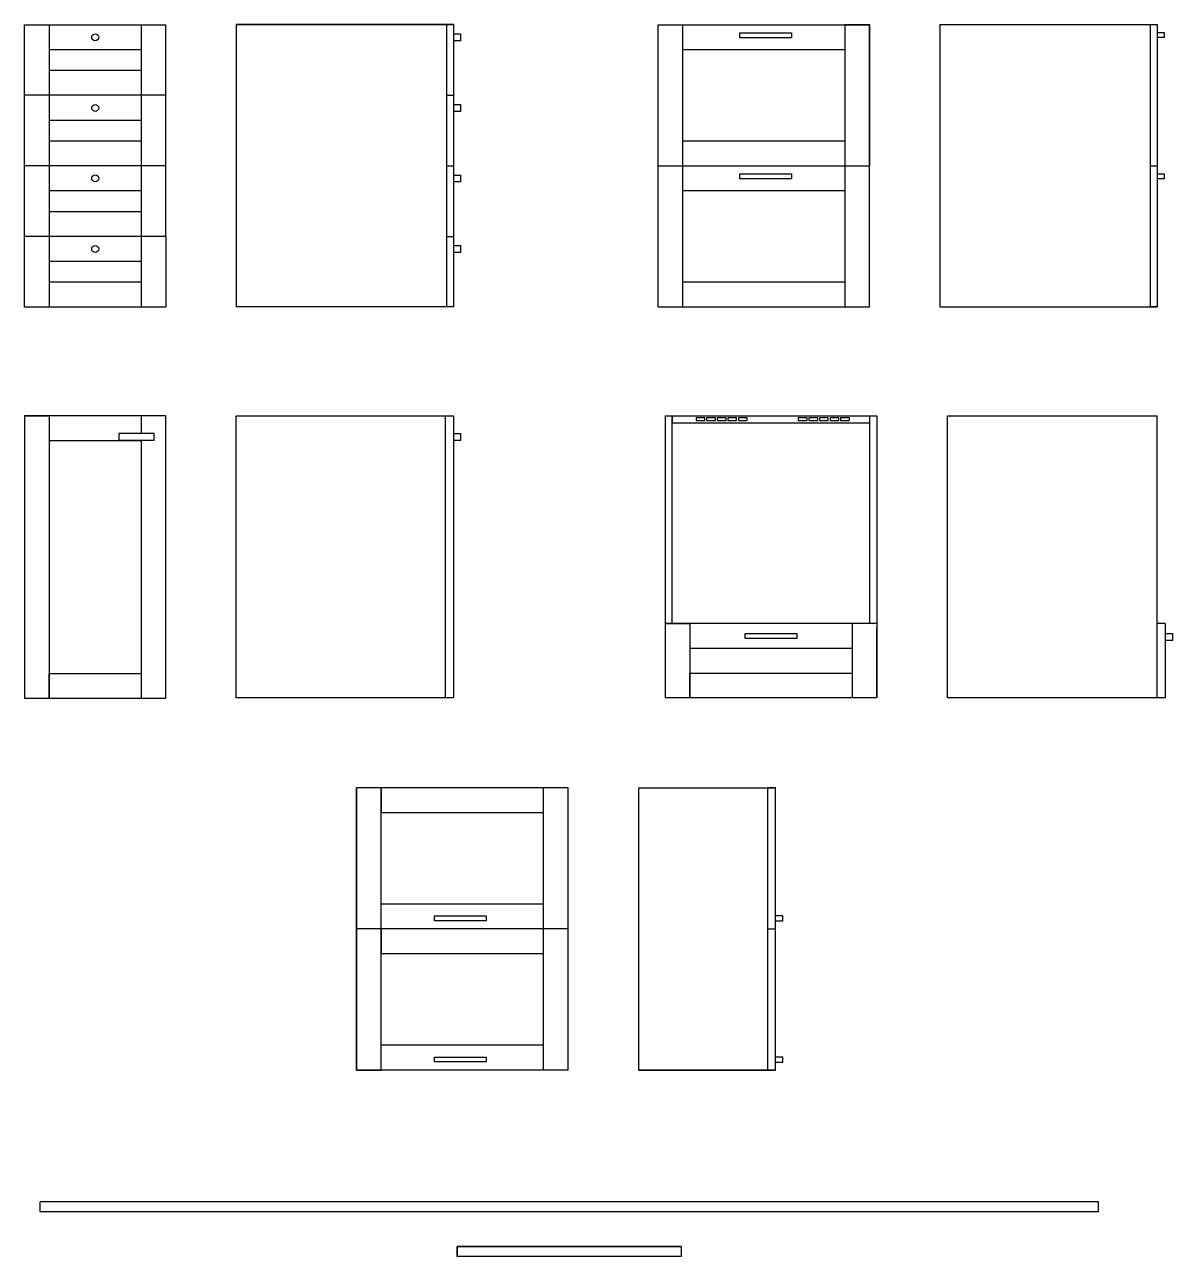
# Model space of a CAD drawing. Header units: millimetres. Extents: x 485 to 2405, y 1047 to 2379.
# Drawn here: x 485.2 to 810.6, y 2029.5 to 2378.5 of the extents above; entities that cross this region are included whole.
import ezdxf

# ---------------------------------------------------------------- set-up
doc = ezdxf.new("R2010")
doc.units = ezdxf.units.MM
doc.layers.add('A-FURN', color=1, linetype='Continuous')

msp = doc.modelspace()

# ---------------------------------------------------------------- linework, layer by layer
at = {"layer": 'A-FURN'}
for p, q in [((485.18, 2298.5), (485.18, 2378.5)), ((485.18, 2378.5), (525.18, 2378.5)), ((492.18, 2378.5), (492.18, 2358.5)), ((518.18, 2378.5), (518.18, 2358.5)), ((525.18, 2318.5), (525.18, 2378.5)), ((545.18, 2378.53), (604.48, 2378.53)), ((606.78, 2378.53), (545.18, 2378.53)), ((545.18, 2378.53), (545.18, 2298.53)), ((604.48, 2378.53), (604.78, 2378.53)), ((604.78, 2378.53), (606.78, 2378.53)), ((606.78, 2378.53), (604.78, 2378.53)), ((604.78, 2378.53), (604.78, 2298.53)), ((606.78, 2378.53), (606.78, 2298.53)), ((606.78, 2378.53), (606.78, 2375.9)), ((664.68, 2378.5), (724.68, 2378.51)), ((664.68, 2378.5), (664.68, 2298.52)), ((664.68, 2378.5), (671.68, 2378.5)), ((671.68, 2378.5), (671.68, 2298.53)), ((671.68, 2378.5), (671.68, 2371.5)), ((724.68, 2378.5), (717.68, 2378.5)), ((717.68, 2378.5), (717.68, 2338.52)), ((724.68, 2378.52), (724.68, 2338.52)), ((724.68, 2298.5), (724.68, 2378.5)), ((744.68, 2378.53), (806.28, 2378.53)), ((744.68, 2378.53), (744.68, 2298.53)), ((804.28, 2378.53), (804.28, 2338.53)), ((804.28, 2378.53), (806.28, 2378.53)), ((806.28, 2378.53), (806.28, 2338.53)), ((606.78, 2375.9), (606.78, 2375.9)), ((606.78, 2375.9), (608.78, 2375.9)), ((608.78, 2373.94), (606.78, 2373.94)), ((608.78, 2375.9), (608.78, 2373.94)), ((687.96, 2374.83), (687.96, 2376.22)), ((687.96, 2376.22), (702.59, 2376.22)), ((702.59, 2374.83), (687.96, 2374.83)), ((702.59, 2376.22), (702.59, 2374.83)), ((806.28, 2376.26), (808.28, 2376.26)), ((808.28, 2374.87), (806.28, 2374.87)), ((808.28, 2376.26), (808.28, 2374.87)), ((492.18, 2371.5), (518.18, 2371.5)), ((671.68, 2371.5), (717.68, 2371.5)), ((518.18, 2365.5), (492.18, 2365.5)), ((525.18, 2358.5), (485.18, 2358.5)), ((492.18, 2358.5), (492.18, 2338.5)), ((518.18, 2358.5), (518.18, 2338.5)), ((604.78, 2358.53), (606.78, 2358.53)), ((606.78, 2358.53), (606.78, 2355.9)), ((606.78, 2355.9), (608.78, 2355.9)), ((608.78, 2353.94), (606.78, 2353.94)), ((608.78, 2355.9), (608.78, 2353.94)), ((492.18, 2351.5), (518.18, 2351.5)), ((518.18, 2345.5), (492.18, 2345.5)), ((717.68, 2345.52), (671.68, 2345.52)), ((525.18, 2338.5), (485.18, 2338.5)), ((492.18, 2338.5), (492.18, 2318.5)), ((525.18, 2338.5), (518.18, 2338.5)), ((518.18, 2338.5), (518.18, 2318.5)), ((604.78, 2338.53), (606.78, 2338.53)), ((606.78, 2338.53), (606.78, 2335.9)), ((606.78, 2335.9), (608.78, 2335.9)), ((608.78, 2335.9), (608.78, 2333.94)), ((664.68, 2338.51), (724.68, 2338.51)), ((671.68, 2338.51), (671.68, 2331.51)), ((687.96, 2334.83), (687.96, 2336.23)), ((687.96, 2336.23), (702.59, 2336.23)), ((702.59, 2336.23), (702.59, 2334.83)), ((717.68, 2338.52), (717.68, 2298.52)), ((804.28, 2338.53), (804.28, 2298.53)), ((804.28, 2338.53), (806.28, 2338.53)), ((804.48, 2338.53), (806.28, 2338.53)), ((806.28, 2338.53), (806.28, 2298.53)), ((806.28, 2338.53), (806.28, 2335.9)), ((806.28, 2338.53), (806.28, 2298.53)), ((806.28, 2336.26), (808.28, 2336.26)), ((806.28, 2336.26), (808.28, 2336.26)), ((808.28, 2336.26), (808.28, 2334.87)), ((808.28, 2336.26), (808.28, 2334.87)), ((608.78, 2333.94), (606.78, 2333.94)), ((702.59, 2334.83), (687.96, 2334.83)), ((808.28, 2334.87), (806.28, 2334.87)), ((808.28, 2334.87), (806.28, 2334.87)), ((492.18, 2331.5), (518.18, 2331.5)), ((671.68, 2331.51), (717.68, 2331.51)), ((518.18, 2325.5), (492.18, 2325.5)), ((525.18, 2318.5), (485.18, 2318.5)), ((492.18, 2318.5), (492.18, 2298.5)), ((518.18, 2318.5), (518.18, 2298.5)), ((525.18, 2318.5), (525.18, 2298.5)), ((604.78, 2318.53), (606.78, 2318.53)), ((606.78, 2318.53), (606.78, 2315.9)), ((606.78, 2315.9), (608.78, 2315.9)), ((608.78, 2315.9), (608.78, 2313.94)), ((492.18, 2311.5), (518.18, 2311.5)), ((608.78, 2313.94), (606.78, 2313.94)), ((518.18, 2305.5), (492.18, 2305.5)), ((717.68, 2305.52), (671.68, 2305.52)), ((525.18, 2298.5), (485.18, 2298.5)), ((606.78, 2298.53), (545.18, 2298.53)), ((606.78, 2298.53), (545.18, 2298.53)), ((604.78, 2298.53), (604.48, 2298.53)), ((664.68, 2298.52), (724.68, 2298.52)), ((744.68, 2298.53), (806.28, 2298.53)), ((804.28, 2298.53), (803.98, 2298.53)), ((806.28, 2298.53), (804.48, 2298.53)), ((485.18, 2267.67), (485.18, 2187.67)), ((525.18, 2267.67), (485.18, 2267.67)), ((485.18, 2267.67), (492.18, 2267.67)), ((492.18, 2267.67), (492.18, 2187.67)), ((492.18, 2267.67), (492.18, 2260.67)), ((525.18, 2267.67), (518.18, 2267.67)), ((518.18, 2267.67), (518.18, 2262.64)), ((525.18, 2187.67), (525.18, 2267.67)), ((545.18, 2267.7), (606.78, 2267.7)), ((545.18, 2187.7), (545.18, 2267.7)), ((604.48, 2187.7), (604.48, 2267.7)), ((606.78, 2267.7), (606.78, 2187.7)), ((666.78, 2267.7), (726.78, 2267.7)), ((666.78, 2267.7), (666.78, 2187.7)), ((667.38, 2267.7), (669.38, 2267.7)), ((668.78, 2208.8), (668.78, 2267.7)), ((668.78, 2267.7), (668.78, 2265.7)), ((668.78, 2265.7), (724.78, 2265.7)), ((675.53, 2267.1), (675.53, 2266.3)), ((678.03, 2267.1), (675.53, 2267.1)), ((675.53, 2266.3), (678.03, 2266.3)), ((678.03, 2266.3), (678.03, 2267.1)), ((678.53, 2267.1), (678.53, 2266.3)), ((681.03, 2267.1), (678.53, 2267.1)), ((678.53, 2266.3), (681.03, 2266.3)), ((681.03, 2266.3), (681.03, 2267.1)), ((681.53, 2267.1), (681.53, 2266.3)), ((684.03, 2267.1), (681.53, 2267.1)), ((681.53, 2266.3), (684.03, 2266.3)), ((684.03, 2266.3), (684.03, 2267.1)), ((684.53, 2267.1), (684.53, 2266.3)), ((687.03, 2267.1), (684.53, 2267.1)), ((684.53, 2266.3), (687.03, 2266.3)), ((687.03, 2266.3), (687.03, 2267.1)), ((687.53, 2267.1), (687.53, 2266.3)), ((690.03, 2267.1), (687.53, 2267.1)), ((687.53, 2266.3), (690.03, 2266.3)), ((690.03, 2266.3), (690.03, 2267.1)), ((704.53, 2267.1), (704.53, 2266.3)), ((707.03, 2267.1), (704.53, 2267.1)), ((704.53, 2266.3), (707.03, 2266.3)), ((707.03, 2266.3), (707.03, 2267.1)), ((707.53, 2267.1), (707.53, 2266.3)), ((710.03, 2267.1), (707.53, 2267.1)), ((707.53, 2266.3), (710.03, 2266.3)), ((710.03, 2266.3), (710.03, 2267.1)), ((710.53, 2267.1), (710.53, 2266.3)), ((713.03, 2267.1), (710.53, 2267.1)), ((710.53, 2266.3), (713.03, 2266.3)), ((713.03, 2266.3), (713.03, 2267.1)), ((713.53, 2267.1), (713.53, 2266.3)), ((716.03, 2267.1), (713.53, 2267.1)), ((713.53, 2266.3), (716.03, 2266.3)), ((716.03, 2266.3), (716.03, 2267.1)), ((716.53, 2267.1), (716.53, 2266.3)), ((719.03, 2267.1), (716.53, 2267.1)), ((716.53, 2266.3), (719.03, 2266.3)), ((719.03, 2266.3), (719.03, 2267.1)), ((724.78, 2208.8), (724.78, 2267.7)), ((726.78, 2267.7), (726.78, 2187.7)), ((726.78, 2267.7), (726.78, 2187.7)), ((726.78, 2267.7), (726.78, 2187.7)), ((726.78, 2267.7), (726.78, 2187.7)), ((746.78, 2187.7), (746.78, 2267.7)), ((746.78, 2267.7), (806.28, 2267.7)), ((806.28, 2187.7), (806.28, 2267.7)), ((521.91, 2262.64), (511.91, 2262.64)), ((511.91, 2262.64), (511.91, 2260.67)), ((521.91, 2260.67), (521.91, 2262.64)), ((606.78, 2262.67), (608.78, 2262.67)), ((608.78, 2262.67), (608.78, 2260.67)), ((492.18, 2260.67), (518.18, 2260.67)), ((521.91, 2260.67), (511.91, 2260.67)), ((518.18, 2260.67), (518.18, 2187.67)), ((608.78, 2260.67), (606.78, 2260.67)), ((726.78, 2208.8), (666.78, 2208.8)), ((666.78, 2208.8), (666.78, 2201.8)), ((666.78, 2208.8), (673.78, 2208.8)), ((666.78, 2208.8), (668.78, 2208.8)), ((673.78, 2208.8), (673.78, 2187.7)), ((726.78, 2208.8), (719.78, 2208.8)), ((719.78, 2208.8), (719.78, 2187.7)), ((726.78, 2208.8), (724.78, 2208.8)), ((726.78, 2187.7), (726.78, 2207.7)), ((808.58, 2208.8), (806.28, 2208.8)), ((808.58, 2208.8), (806.58, 2208.8)), ((808.58, 2208.8), (808.58, 2187.7)), ((689.47, 2204.6), (689.47, 2206)), ((689.47, 2206), (704.1, 2206)), ((704.1, 2204.6), (689.47, 2204.6)), ((704.1, 2206), (704.1, 2204.6)), ((808.58, 2206), (810.58, 2206)), ((810.58, 2204), (808.58, 2204)), ((810.58, 2206), (810.58, 2204)), ((673.78, 2201.8), (719.78, 2201.8)), ((492.18, 2187.67), (492.18, 2194.67)), ((492.18, 2194.67), (518.18, 2194.67)), ((673.78, 2187.7), (673.78, 2194.7)), ((673.78, 2194.7), (719.78, 2194.7)), ((485.18, 2187.67), (525.18, 2187.67)), ((606.78, 2187.7), (545.18, 2187.7)), ((604.78, 2187.7), (604.48, 2187.7)), ((726.78, 2187.7), (666.78, 2187.7)), ((808.58, 2187.7), (746.78, 2187.7)), ((806.58, 2187.7), (806.28, 2187.7)), ((579.3, 2162.27), (579.3, 2082.27)), ((639.3, 2162.26), (579.3, 2162.26)), ((579.3, 2122.24), (579.3, 2162.24)), ((586.3, 2122.26), (586.3, 2162.25)), ((586.3, 2162.25), (586.3, 2155.25)), ((632.3, 2082.27), (632.3, 2162.24)), ((639.3, 2082.27), (639.3, 2162.26)), ((639.3, 2122.26), (639.3, 2162.26)), ((659.3, 2162.27), (698.1, 2162.27)), ((659.3, 2082.27), (659.3, 2162.27)), ((696.1, 2162.27), (695.8, 2162.27)), ((695.8, 2162.27), (695.8, 2082.27)), ((698.1, 2162.27), (696.3, 2162.27)), ((698.1, 2122.27), (698.1, 2162.27)), ((698.1, 2122.27), (698.1, 2162.27)), ((586.3, 2155.25), (632.3, 2155.25)), ((632.3, 2129.26), (586.3, 2129.26)), ((601.39, 2124.54), (601.39, 2125.94)), ((601.39, 2125.94), (616.02, 2125.94)), ((616.02, 2125.94), (616.02, 2124.54)), ((700.1, 2125.93), (698.1, 2125.93)), ((700.1, 2125.93), (698.1, 2125.93)), ((700.1, 2124.53), (700.1, 2125.93)), ((700.1, 2124.53), (700.1, 2125.93)), ((616.02, 2124.54), (601.39, 2124.54)), ((698.1, 2122.27), (698.1, 2124.9)), ((698.1, 2124.53), (700.1, 2124.53)), ((698.1, 2124.53), (700.1, 2124.53)), ((639.3, 2122.26), (579.3, 2122.26)), ((579.3, 2082.26), (579.3, 2122.26)), ((586.3, 2082.27), (586.3, 2122.26)), ((586.3, 2122.26), (586.3, 2115.26)), ((695.8, 2122.27), (698.1, 2122.27)), ((698.1, 2082.27), (698.1, 2122.27)), ((586.3, 2115.26), (632.3, 2115.26)), ((632.3, 2089.27), (586.3, 2089.27)), ((632.3, 2082.27), (632.3, 2089.27)), ((601.39, 2084.55), (601.39, 2085.95)), ((601.39, 2085.95), (616.02, 2085.95)), ((616.02, 2084.55), (601.39, 2084.55)), ((616.02, 2085.95), (616.02, 2084.55)), ((700.1, 2085.93), (698.1, 2085.93)), ((698.1, 2084.53), (700.1, 2084.53)), ((700.1, 2084.53), (700.1, 2085.93)), ((639.3, 2082.27), (579.3, 2082.26)), ((579.3, 2082.27), (586.3, 2082.27)), ((639.3, 2082.27), (632.3, 2082.27)), ((659.3, 2082.27), (698.1, 2082.27)), ((698.1, 2082.27), (659.3, 2082.27)), ((789.56, 2044.91), (489.56, 2044.91)), ((489.56, 2042.11), (489.56, 2044.91)), ((789.56, 2042.11), (489.56, 2042.11)), ((789.56, 2042.11), (489.56, 2042.11)), ((789.56, 2044.91), (789.56, 2042.11)), ((607.81, 2029.46), (607.81, 2032.26)), ((607.81, 2032.26), (671.31, 2032.26)), ((671.31, 2032.26), (607.81, 2032.26)), ((607.81, 2032.26), (607.81, 2029.46)), ((671.31, 2032.26), (671.31, 2029.46)), ((671.31, 2029.46), (607.81, 2029.46))]:
    msp.add_line(p, q, dxfattribs=at)
for centre in [(505.19, 2374.94), (505.19, 2354.94), (505.19, 2334.94), (505.19, 2314.94)]:
    msp.add_circle(centre, 0.985, dxfattribs=at)

doc.saveas('drawing.dxf')
